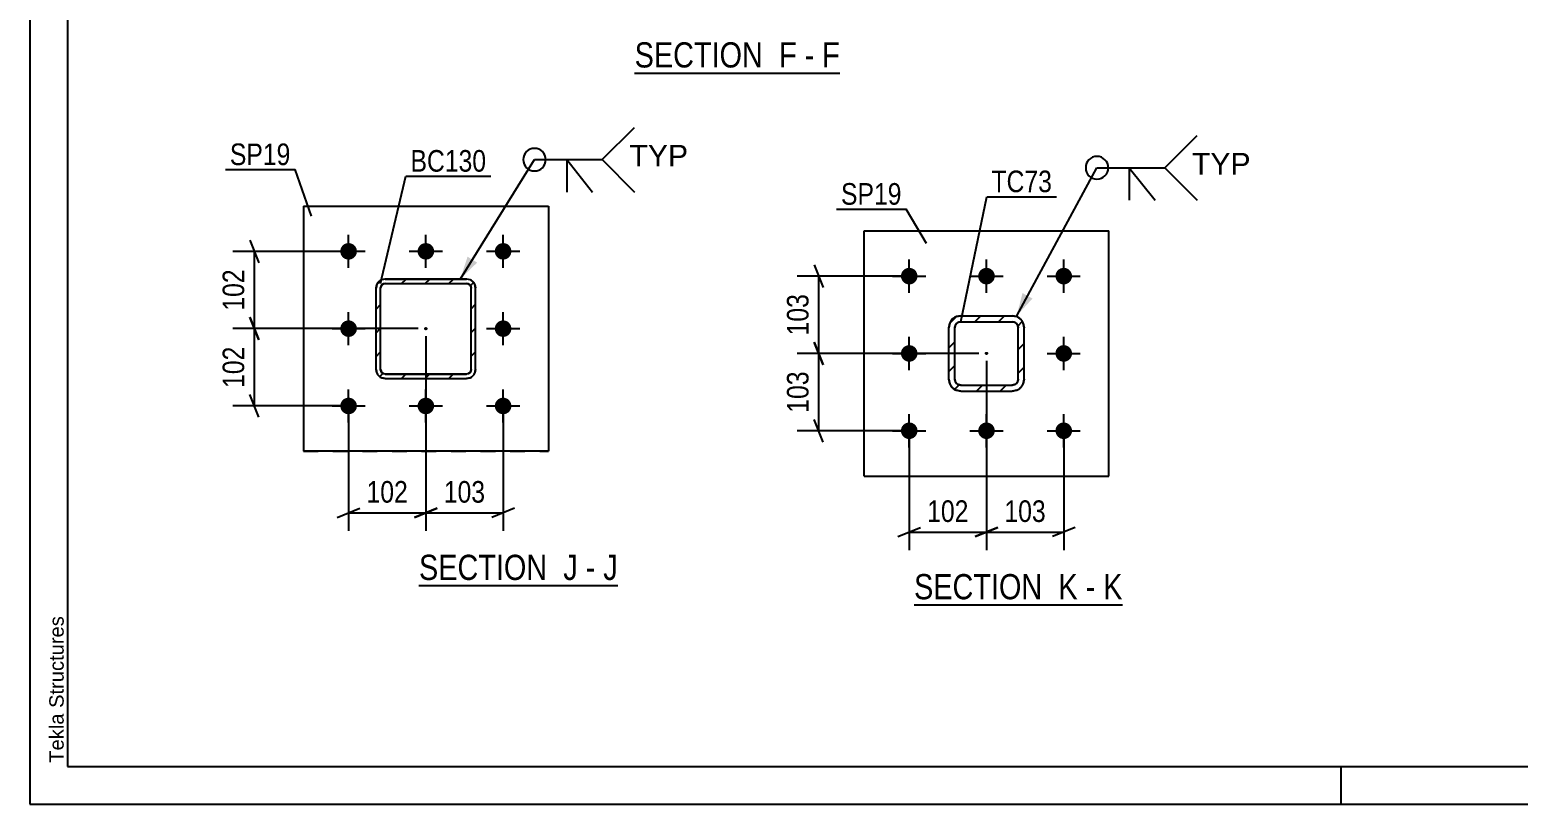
# Model space of a CAD drawing. Header units: millimetres. Extents: x 0 to 594, y 0 to 420.
# Drawn here: x 0 to 197.5, y 0 to 102.7 of the extents above; entities that cross this region are included whole.
import ezdxf

# ---------------------------------------------------------------- set-up
doc = ezdxf.new("R2010")
doc.units = ezdxf.units.MM
doc.linetypes.add('DXK_LINE_DOT2', pattern=[3.9198, 1.9599, -1.9599])
doc.linetypes.add('DXK_LINE_DOT3', pattern=[5.9187, 2.979, -0.9799, 0.9799, -0.9799])
doc.styles.add('Arial', font='ARIAL.TTF', dxfattribs={"height": 0.2})
doc.styles.add('Arial Narrow', font='ARIALN.TTF', dxfattribs={"height": 0.2})

# ---------------------------------------------------------------- blocks, each defined once
blk = doc.blocks.new('Unknown-761532499-1163')
at = {"color": 5, "linetype": 'Continuous'}
for p, q in [((0, 420), (0, 0)), ((5, 415), (5, 5)), ((5, 5), (589, 5)), ((174, 0), (174, 5)), ((0, 0), (594, 0))]:
    blk.add_line(p, q, dxfattribs=at)
at = {"color": 174, "linetype": 'Continuous', "style": 'Arial'}
blk.add_text('Tekla Structures', height=1.9102, rotation=90, dxfattribs=at).set_placement((4.5, 5.5))
blk = doc.blocks.new('Unknown-761532499-20 - 15301')
at = {"color": 6, "linetype": 'Continuous'}
blk.add_line((51.64, 28.98), (78, 28.98), dxfattribs=at)
at = {"color": 0, "linetype": 'Continuous'}
for points in [[(69.74, 29.73), (69.74, 33.23), (51.64, 33.23), (51.64, 29.73)], [(72.71, 29.73), (72.71, 33.23), (70.79, 33.23), (70.79, 29.73)], [(75.04, 29.73), (75.04, 33.23), (73.76, 33.23), (73.76, 29.73)], [(78, 29.73), (78, 33.23), (76.09, 33.23), (76.09, 29.73)]]:
    blk.add_wipeout(points, dxfattribs=at)
at = {"color": 7, "linetype": 'Continuous', "style": 'Arial Narrow'}
for s, p in [('SECTION ', (51.64, 29.73)), ('J', (70.79, 29.73)), ('J', (76.09, 29.73)), ('-', (73.76, 29.73))]:
    blk.add_text(s, height=3.34, dxfattribs=at).set_placement(p)
blk = doc.blocks.new('Unknown-761532499-21 - 15469')
at = {"color": 6, "linetype": 'Continuous'}
blk.add_line((117.32, 26.42), (144.96, 26.42), dxfattribs=at)
at = {"color": 0, "linetype": 'Continuous'}
for points in [[(135.42, 27.17), (135.42, 30.67), (117.32, 30.67), (117.32, 27.17)], [(139.03, 27.17), (139.03, 30.67), (136.47, 30.67), (136.47, 27.17)], [(141.36, 27.17), (141.36, 30.67), (140.08, 30.67), (140.08, 27.17)], [(144.96, 27.17), (144.96, 30.67), (142.41, 30.67), (142.41, 27.17)]]:
    blk.add_wipeout(points, dxfattribs=at)
at = {"color": 7, "linetype": 'Continuous', "style": 'Arial Narrow'}
for s, p in [('SECTION ', (117.32, 27.17)), ('K', (136.47, 27.17)), ('K', (142.41, 27.17)), ('-', (140.08, 27.17))]:
    blk.add_text(s, height=3.34, dxfattribs=at).set_placement(p)
blk = doc.blocks.new('Unknown-761532499-15 - 6932')
at = {"color": 6, "linetype": 'Continuous'}
blk.add_line((80.25, 96.92), (107.46, 96.92), dxfattribs=at)
at = {"color": 0, "linetype": 'Continuous'}
for points in [[(98.36, 97.67), (98.36, 101.17), (80.25, 101.17), (80.25, 97.67)], [(101.75, 97.67), (101.75, 101.17), (99.41, 101.17), (99.41, 97.67)], [(104.07, 97.67), (104.07, 101.17), (102.8, 101.17), (102.8, 97.67)], [(107.46, 97.67), (107.46, 101.17), (105.12, 101.17), (105.12, 97.67)]]:
    blk.add_wipeout(points, dxfattribs=at)
at = {"color": 7, "linetype": 'Continuous', "style": 'Arial Narrow'}
for s, p in [('SECTION ', (80.25, 97.67)), ('F', (99.41, 97.67)), ('F', (105.12, 97.67)), ('-', (102.8, 97.67))]:
    blk.add_text(s, height=3.34, dxfattribs=at).set_placement(p)
blk = doc.blocks.new('Part-761532499-15344 - 15301')
at = {"color": 2, "linetype": 'Continuous'}
for p, q in [((36.3, 79.3), (36.3, 79.3)), ((36.3, 79.3), (36.3, 46.8)), ((36.3, 79.3), (68.8, 79.3)), ((36.3, 79.3), (68.8, 79.3)), ((68.8, 79.3), (68.8, 79.3)), ((68.8, 79.3), (68.8, 46.8)), ((68.8, 46.8), (36.3, 46.8))]:
    blk.add_line(p, q, dxfattribs=at)
at = {"color": 7, "linetype": 'DXK_LINE_DOT2'}
blk.add_line((36.3, 46.8), (68.8, 46.8), dxfattribs=at)
blk = doc.blocks.new('Part-761532499-15320 - 15301')
at = {"linetype": 'Continuous'}
h = blk.add_hatch(dxfattribs=at)
h.set_pattern_fill('', scale=0.7, style=0, pattern_type=0)
h.set_pattern_definition([(45, (46.6914, 69.5302), (-1.57154, 1.57154), [])])
h.paths.add_polyline_path([(47.15, 69.62), (46.69, 69.53), (46.3, 69.27), (46.04, 68.88), (45.95, 68.42), (45.95, 57.62), (46.04, 57.16), (46.3, 56.77), (46.69, 56.51), (47.15, 56.42), (57.95, 56.42), (58.41, 56.51), (58.8, 56.77), (59.06, 57.16), (59.15, 57.62), (59.15, 68.42), (59.06, 68.88), (58.8, 69.27), (58.41, 69.53), (57.95, 69.62)])
h.paths.add_polyline_path([(57.95, 69.02), (58.18, 68.98), (58.37, 68.85), (58.5, 68.65), (58.55, 68.42), (58.55, 57.62), (58.5, 57.39), (58.37, 57.2), (58.18, 57.07), (57.95, 57.02), (47.15, 57.02), (46.92, 57.07), (46.73, 57.2), (46.6, 57.39), (46.55, 57.62), (46.55, 68.42), (46.6, 68.65), (46.73, 68.85), (46.92, 68.98), (47.15, 69.02)])
blk.add_hatch(color=30, dxfattribs=at).paths.add_polyline_path([(52.55, 62.95, -1), (52.55, 63.15, -1)])
at = {"color": 2, "linetype": 'Continuous'}
for p, q in [((46.69, 69.55), (47.15, 69.65)), ((47.15, 69.62), (46.69, 69.53)), ((47.15, 69.65), (57.95, 69.65)), ((47.15, 69.62), (47.15, 69.65)), ((47.15, 69.62), (57.95, 69.62)), ((57.95, 69.62), (57.95, 69.65)), ((57.95, 69.65), (58.41, 69.55)), ((58.41, 69.53), (57.95, 69.62)), ((45.95, 68.45), (46.04, 68.91)), ((46.04, 68.88), (45.95, 68.42)), ((45.95, 68.42), (45.95, 68.45)), ((45.95, 68.42), (45.95, 68.45)), ((45.95, 57.62), (45.95, 68.42)), ((46.55, 68.42), (46.6, 68.65)), ((46.55, 57.62), (46.55, 68.42)), ((46.6, 68.65), (46.73, 68.85)), ((46.73, 68.85), (46.92, 68.98)), ((46.92, 68.98), (47.15, 69.02)), ((47.15, 69.02), (57.95, 69.02)), ((57.95, 69.02), (58.18, 68.98)), ((58.18, 68.98), (58.37, 68.85)), ((58.37, 68.85), (58.5, 68.65)), ((58.5, 68.65), (58.55, 68.42)), ((58.55, 57.62), (58.55, 68.42)), ((59.06, 68.91), (59.15, 68.45)), ((59.15, 68.42), (59.06, 68.88)), ((59.15, 68.42), (59.15, 68.45)), ((59.15, 68.42), (59.15, 68.45)), ((59.15, 57.62), (59.15, 68.42)), ((45.95, 57.62), (46.04, 57.16)), ((46.55, 57.65), (46.6, 57.42)), ((46.6, 57.39), (46.55, 57.62)), ((46.6, 57.42), (46.73, 57.22)), ((46.73, 57.2), (46.6, 57.39)), ((58.37, 57.22), (58.5, 57.42)), ((58.5, 57.39), (58.37, 57.2)), ((58.5, 57.42), (58.55, 57.65)), ((58.55, 57.62), (58.5, 57.39)), ((59.06, 57.16), (59.15, 57.62)), ((46.69, 56.51), (47.15, 56.42)), ((46.73, 57.22), (46.92, 57.09)), ((46.92, 57.07), (46.73, 57.2)), ((46.92, 57.09), (47.15, 57.05)), ((47.15, 57.02), (46.92, 57.07)), ((47.15, 57.02), (47.15, 57.05)), ((47.15, 57.05), (57.95, 57.05)), ((47.15, 57.02), (57.95, 57.02)), ((47.15, 56.42), (57.95, 56.42)), ((57.95, 57.05), (58.18, 57.09)), ((58.18, 57.07), (57.95, 57.02)), ((57.95, 57.02), (57.95, 57.05)), ((57.95, 56.42), (58.41, 56.51)), ((58.18, 57.09), (58.37, 57.22)), ((58.37, 57.2), (58.18, 57.07))]:
    blk.add_line(p, q, dxfattribs=at)
at = {"color": 7, "linetype": 'DXK_LINE_DOT2'}
for p, q in [((45.95, 57.62), (45.95, 68.42)), ((46.6, 68.68), (46.55, 68.45)), ((46.55, 68.42), (46.55, 68.45)), ((46.55, 57.65), (46.55, 68.45)), ((46.73, 68.87), (46.6, 68.68)), ((46.92, 69), (46.73, 68.87)), ((47.15, 69.05), (46.92, 69)), ((47.15, 69.02), (47.15, 69.05)), ((47.15, 69.05), (57.95, 69.05)), ((57.95, 69.02), (57.95, 69.05)), ((58.18, 69), (57.95, 69.05)), ((58.37, 68.87), (58.18, 69)), ((58.5, 68.68), (58.37, 68.87)), ((58.55, 68.45), (58.5, 68.68)), ((58.55, 68.42), (58.55, 68.45)), ((58.55, 57.65), (58.55, 68.45)), ((59.15, 57.62), (59.15, 68.42)), ((46.04, 57.19), (45.95, 57.65)), ((46.55, 57.62), (46.55, 57.65)), ((58.55, 57.62), (58.55, 57.65)), ((59.15, 57.65), (59.06, 57.19)), ((47.15, 56.45), (46.69, 56.54)), ((47.15, 56.45), (57.95, 56.45)), ((47.15, 56.42), (47.15, 56.45)), ((58.41, 56.54), (57.95, 56.45)), ((57.95, 56.42), (57.95, 56.45))]:
    blk.add_line(p, q, dxfattribs=at)
at = {"color": 7, "linetype": 'DXK_LINE_DOT3'}
blk.add_line((52.55, 63.02), (52.55, 63.08), dxfattribs=at)
at = {"color": 30, "linetype": 'DXK_LINE_DOT3'}
blk.add_line((52.55, 63.02), (52.55, 63.08), dxfattribs=at)
at = {"color": 30, "linetype": 'Continuous'}
blk.add_circle((52.55, 63.05), 0.1, dxfattribs=at)
at = {"color": 2, "linetype": 'Continuous'}
for centre, start, end in [((47.15, 68.45), 112.4999, 157.4999), ((47.15, 68.42), 112.5001, 157.5001), ((57.95, 68.45), 22.5001, 67.5001), ((57.95, 68.42), 22.4999, 67.4999), ((47.15, 57.62), 202.4999, 247.4999), ((57.95, 57.62), 292.5001, 337.5001)]:
    blk.add_arc(centre, 1.2, start, end, dxfattribs=at)
at = {"color": 7, "linetype": 'DXK_LINE_DOT2'}
for centre, start, end in [((47.15, 57.65), 202.5001, 247.5001), ((57.95, 57.65), 292.4999, 337.4999)]:
    blk.add_arc(centre, 1.2, start, end, dxfattribs=at)
blk = doc.blocks.new('Bolt-761532499-15439 - 15301')
at = {"linetype": 'Continuous'}
for points in [[(42.3, 74.4), (42.53, 74.37), (42.75, 74.3), (42.95, 74.19), (43.12, 74.03), (43.25, 73.85), (43.35, 73.64), (43.39, 73.41), (43.39, 73.18), (43.35, 72.96), (43.25, 72.75), (43.12, 72.56), (42.95, 72.41), (42.75, 72.29), (42.53, 72.22), (42.3, 72.2), (42.07, 72.22), (41.85, 72.29), (41.65, 72.41), (41.48, 72.56), (41.35, 72.75), (41.25, 72.96), (41.21, 73.18), (41.21, 73.41), (41.25, 73.64), (41.35, 73.85), (41.48, 74.03), (41.65, 74.19), (41.85, 74.3), (42.07, 74.37)], [(52.55, 74.4), (52.78, 74.37), (53, 74.3), (53.2, 74.19), (53.37, 74.03), (53.5, 73.85), (53.6, 73.64), (53.64, 73.41), (53.64, 73.18), (53.6, 72.96), (53.5, 72.75), (53.37, 72.56), (53.2, 72.41), (53, 72.29), (52.78, 72.22), (52.55, 72.2), (52.32, 72.22), (52.1, 72.29), (51.9, 72.41), (51.73, 72.56), (51.6, 72.75), (51.5, 72.96), (51.46, 73.18), (51.46, 73.41), (51.5, 73.64), (51.6, 73.85), (51.73, 74.03), (51.9, 74.19), (52.1, 74.3), (52.32, 74.37)], [(62.8, 74.4), (63.03, 74.37), (63.25, 74.3), (63.45, 74.19), (63.62, 74.03), (63.75, 73.85), (63.85, 73.64), (63.89, 73.41), (63.89, 73.18), (63.85, 72.96), (63.75, 72.75), (63.62, 72.56), (63.45, 72.41), (63.25, 72.29), (63.03, 72.22), (62.8, 72.2), (62.57, 72.22), (62.35, 72.29), (62.15, 72.41), (61.98, 72.56), (61.85, 72.75), (61.75, 72.96), (61.71, 73.18), (61.71, 73.41), (61.75, 73.64), (61.85, 73.85), (61.98, 74.03), (62.15, 74.19), (62.35, 74.3), (62.57, 74.37)], [(42.3, 64.15), (42.53, 64.12), (42.75, 64.05), (42.95, 63.94), (43.12, 63.78), (43.25, 63.6), (43.35, 63.39), (43.39, 63.16), (43.39, 62.93), (43.35, 62.71), (43.25, 62.5), (43.12, 62.31), (42.95, 62.16), (42.75, 62.04), (42.53, 61.97), (42.3, 61.95), (42.07, 61.97), (41.85, 62.04), (41.65, 62.16), (41.48, 62.31), (41.35, 62.5), (41.25, 62.71), (41.21, 62.93), (41.21, 63.16), (41.25, 63.39), (41.35, 63.6), (41.48, 63.78), (41.65, 63.94), (41.85, 64.05), (42.07, 64.12)], [(62.8, 64.15), (63.03, 64.12), (63.25, 64.05), (63.45, 63.94), (63.62, 63.78), (63.75, 63.6), (63.85, 63.39), (63.89, 63.16), (63.89, 62.93), (63.85, 62.71), (63.75, 62.5), (63.62, 62.31), (63.45, 62.16), (63.25, 62.04), (63.03, 61.97), (62.8, 61.95), (62.57, 61.97), (62.35, 62.04), (62.15, 62.16), (61.98, 62.31), (61.85, 62.5), (61.75, 62.71), (61.71, 62.93), (61.71, 63.16), (61.75, 63.39), (61.85, 63.6), (61.98, 63.78), (62.15, 63.94), (62.35, 64.05), (62.57, 64.12)], [(42.3, 53.9), (42.53, 53.87), (42.75, 53.8), (42.95, 53.69), (43.12, 53.53), (43.25, 53.35), (43.35, 53.14), (43.39, 52.91), (43.39, 52.68), (43.35, 52.46), (43.25, 52.25), (43.12, 52.06), (42.95, 51.91), (42.75, 51.79), (42.53, 51.72), (42.3, 51.7), (42.07, 51.72), (41.85, 51.79), (41.65, 51.91), (41.48, 52.06), (41.35, 52.25), (41.25, 52.46), (41.21, 52.68), (41.21, 52.91), (41.25, 53.14), (41.35, 53.35), (41.48, 53.53), (41.65, 53.69), (41.85, 53.8), (42.07, 53.87)], [(52.55, 53.9), (52.78, 53.87), (53, 53.8), (53.2, 53.69), (53.37, 53.53), (53.5, 53.35), (53.6, 53.14), (53.64, 52.91), (53.64, 52.68), (53.6, 52.46), (53.5, 52.25), (53.37, 52.06), (53.2, 51.91), (53, 51.79), (52.78, 51.72), (52.55, 51.7), (52.32, 51.72), (52.1, 51.79), (51.9, 51.91), (51.73, 52.06), (51.6, 52.25), (51.5, 52.46), (51.46, 52.68), (51.46, 52.91), (51.5, 53.14), (51.6, 53.35), (51.73, 53.53), (51.9, 53.69), (52.1, 53.8), (52.32, 53.87)], [(62.8, 53.9), (63.03, 53.87), (63.25, 53.8), (63.45, 53.69), (63.62, 53.53), (63.75, 53.35), (63.85, 53.14), (63.89, 52.91), (63.89, 52.68), (63.85, 52.46), (63.75, 52.25), (63.62, 52.06), (63.45, 51.91), (63.25, 51.79), (63.03, 51.72), (62.8, 51.7), (62.57, 51.72), (62.35, 51.79), (62.15, 51.91), (61.98, 52.06), (61.85, 52.25), (61.75, 52.46), (61.71, 52.68), (61.71, 52.91), (61.75, 53.14), (61.85, 53.35), (61.98, 53.53), (62.15, 53.69), (62.35, 53.8), (62.57, 53.87)]]:
    blk.add_hatch(color=1, dxfattribs=at).paths.add_polyline_path(points)
at = {"color": 1, "linetype": 'Continuous'}
for p, q in [((42.3, 71.1), (42.3, 75.5)), ((52.55, 71.1), (52.55, 75.5)), ((62.8, 71.1), (62.8, 75.5)), ((40.1, 73.3), (44.5, 73.3)), ((50.35, 73.3), (54.75, 73.3)), ((60.6, 73.3), (65, 73.3)), ((42.3, 60.85), (42.3, 65.25)), ((62.8, 60.85), (62.8, 65.25)), ((40.1, 63.05), (44.5, 63.05)), ((60.6, 63.05), (65, 63.05)), ((42.3, 50.6), (42.3, 55)), ((52.55, 50.6), (52.55, 55)), ((62.8, 50.6), (62.8, 55)), ((40.1, 52.8), (44.5, 52.8)), ((50.35, 52.8), (54.75, 52.8)), ((60.6, 52.8), (65, 52.8))]:
    blk.add_line(p, q, dxfattribs=at)
blk = doc.blocks.new('Part-761532499-15487 - 15469')
at = {"linetype": 'Continuous'}
h = blk.add_hatch(dxfattribs=at)
h.set_pattern_fill('', scale=0.7, style=0, pattern_type=0)
h.set_pattern_definition([(45, (122.919, 64.6429), (-1.57154, 1.57154), [])])
h.paths.add_polyline_path([(123.53, 64.76), (122.92, 64.64), (122.4, 64.3), (122.05, 63.78), (121.93, 63.16), (121.93, 56.36), (122.05, 55.75), (122.4, 55.23), (122.92, 54.89), (123.53, 54.76), (130.33, 54.76), (130.94, 54.89), (131.46, 55.23), (131.81, 55.75), (131.93, 56.36), (131.93, 63.16), (131.81, 63.78), (131.46, 64.3), (130.94, 64.64), (130.33, 64.76)])
h.paths.add_polyline_path([(130.33, 63.96), (130.64, 63.9), (130.9, 63.73), (131.07, 63.47), (131.13, 63.16), (131.13, 56.36), (131.07, 56.06), (130.9, 55.8), (130.64, 55.63), (130.33, 55.56), (123.53, 55.56), (123.23, 55.63), (122.97, 55.8), (122.79, 56.06), (122.73, 56.36), (122.73, 63.16), (122.79, 63.47), (122.97, 63.73), (123.23, 63.9), (123.53, 63.96)])
blk.add_hatch(color=30, dxfattribs=at).paths.add_polyline_path([(126.93, 59.66, -1), (126.93, 59.86, -1)])
at = {"color": 7, "linetype": 'DXK_LINE_DOT2'}
for p, q in [((121.93, 63.16), (122.05, 63.78)), ((122.79, 63.47), (122.73, 63.16)), ((122.92, 64.64), (123.53, 64.76)), ((123.53, 63.96), (123.23, 63.9)), ((123.53, 64.76), (130.33, 64.76)), ((123.53, 63.96), (130.33, 63.96)), ((130.33, 64.76), (130.94, 64.64)), ((130.64, 63.9), (130.33, 63.96)), ((131.13, 63.16), (131.07, 63.47)), ((131.81, 63.78), (131.93, 63.16)), ((121.93, 56.36), (121.93, 63.16)), ((122.73, 56.36), (122.73, 63.16)), ((131.13, 56.36), (131.13, 63.16)), ((131.93, 56.36), (131.93, 63.16)), ((122.05, 55.75), (121.93, 56.36)), ((122.73, 56.36), (122.79, 56.06)), ((123.23, 55.63), (123.53, 55.56)), ((123.53, 55.56), (130.33, 55.56)), ((130.33, 55.56), (130.64, 55.63)), ((131.07, 56.06), (131.13, 56.36)), ((131.93, 56.36), (131.81, 55.75)), ((123.53, 54.76), (122.92, 54.89)), ((123.53, 54.76), (130.33, 54.76)), ((130.94, 54.89), (130.33, 54.76))]:
    blk.add_line(p, q, dxfattribs=at)
at = {"color": 2, "linetype": 'Continuous'}
for p, q in [((122.05, 63.78), (121.93, 63.16)), ((122.73, 63.16), (122.79, 63.47)), ((123.53, 64.76), (122.92, 64.64)), ((123.23, 63.9), (123.53, 63.96)), ((123.53, 64.76), (130.33, 64.76)), ((123.53, 63.96), (130.33, 63.96)), ((130.94, 64.64), (130.33, 64.76)), ((130.33, 63.96), (130.64, 63.9)), ((131.07, 63.47), (131.13, 63.16)), ((131.93, 63.16), (131.81, 63.78)), ((121.93, 56.36), (121.93, 63.16)), ((122.73, 56.36), (122.73, 63.16)), ((131.13, 56.36), (131.13, 63.16)), ((131.93, 56.36), (131.93, 63.16)), ((121.93, 56.36), (122.05, 55.75)), ((122.79, 56.06), (122.73, 56.36)), ((123.53, 55.56), (123.23, 55.63)), ((123.53, 55.56), (130.33, 55.56)), ((130.64, 55.63), (130.33, 55.56)), ((131.13, 56.36), (131.07, 56.06)), ((131.81, 55.75), (131.93, 56.36)), ((122.92, 54.89), (123.53, 54.76)), ((123.53, 54.76), (130.33, 54.76)), ((130.33, 54.76), (130.94, 54.89))]:
    blk.add_line(p, q, dxfattribs=at)
at = {"color": 7, "linetype": 'DXK_LINE_DOT3'}
blk.add_line((126.93, 59.76), (126.93, 59.76), dxfattribs=at)
at = {"color": 30, "linetype": 'DXK_LINE_DOT3'}
blk.add_line((126.93, 59.76), (126.93, 59.76), dxfattribs=at)
at = {"color": 30, "linetype": 'Continuous'}
blk.add_circle((126.93, 59.76), 0.1, dxfattribs=at)
at = {"color": 7, "linetype": 'DXK_LINE_DOT2'}
for centre, radius, start, end in [((123.53, 63.16), 1.6, 112.5, 157.5), ((123.53, 63.16), 0.8, 112.5, 157.5), ((130.33, 63.16), 0.8, 22.5, 67.5), ((130.33, 63.16), 1.6, 22.5, 67.5), ((123.53, 56.36), 1.6, 202.5, 247.5), ((123.53, 56.36), 0.8, 202.5, 247.5), ((130.33, 56.36), 0.8, 292.5, 337.5), ((130.33, 56.36), 1.6, 292.5, 337.5)]:
    blk.add_arc(centre, radius, start, end, dxfattribs=at)
at = {"color": 2, "linetype": 'Continuous'}
for centre, radius, start, end in [((123.53, 63.16), 1.6, 112.5, 157.5), ((123.53, 63.16), 0.8, 112.5, 157.5), ((130.33, 63.16), 0.8, 22.5, 67.5), ((130.33, 63.16), 1.6, 22.5, 67.5), ((123.53, 56.36), 1.6, 202.5, 247.5), ((123.53, 56.36), 0.8, 202.5, 247.5), ((130.33, 56.36), 0.8, 292.5, 337.5), ((130.33, 56.36), 1.6, 292.5, 337.5)]:
    blk.add_arc(centre, radius, start, end, dxfattribs=at)
blk = doc.blocks.new('Part-761532499-15510 - 15469')
at = {"color": 2, "linetype": 'Continuous'}
for p, q in [((110.68, 43.51), (110.68, 76.01)), ((110.68, 76.01), (143.18, 76.01)), ((143.18, 43.51), (143.18, 76.01)), ((110.68, 43.51), (143.18, 43.51))]:
    blk.add_line(p, q, dxfattribs=at)
blk = doc.blocks.new('Bolt-761532499-15605 - 15469')
at = {"linetype": 'Continuous'}
for points in [[(116.68, 71.11, -1), (116.68, 68.91, -1)], [(126.93, 71.11, -1), (126.93, 68.91, -1)], [(137.18, 71.11, -1), (137.18, 68.91, -1)], [(116.68, 60.86, -1), (116.68, 58.66, -1)], [(137.18, 60.86, -1), (137.18, 58.66, -1)], [(116.68, 50.61, -1), (116.68, 48.41, -1)], [(126.93, 50.61, -1), (126.93, 48.41, -1)], [(137.18, 50.61, -1), (137.18, 48.41, -1)]]:
    blk.add_hatch(color=1, dxfattribs=at).paths.add_polyline_path(points)
at = {"color": 1, "linetype": 'Continuous'}
for p, q in [((116.68, 67.81), (116.68, 72.21)), ((126.93, 67.81), (126.93, 72.21)), ((137.18, 67.81), (137.18, 72.21)), ((114.48, 70.01), (118.88, 70.01)), ((124.73, 70.01), (129.13, 70.01)), ((134.98, 70.01), (139.38, 70.01)), ((116.68, 57.56), (116.68, 61.96)), ((137.18, 57.56), (137.18, 61.96)), ((114.48, 59.76), (118.88, 59.76)), ((134.98, 59.76), (139.38, 59.76)), ((116.68, 47.31), (116.68, 51.71)), ((126.93, 47.31), (126.93, 51.71)), ((137.18, 47.31), (137.18, 51.71)), ((114.48, 49.51), (118.88, 49.51)), ((124.73, 49.51), (129.13, 49.51)), ((134.98, 49.51), (139.38, 49.51))]:
    blk.add_line(p, q, dxfattribs=at)
blk = doc.blocks.new('StraightDimension-761532499-32190 - 15301')
at = {"color": 7, "linetype": 'Continuous'}
for p, q in [((52.55, 62.05), (52.55, 36.23)), ((42.3, 51.79), (42.3, 36.23)), ((40.8, 38.03), (43.8, 39.23)), ((42.3, 38.63), (52.55, 38.63)), ((54.05, 39.23), (51.05, 38.03))]:
    blk.add_line(p, q, dxfattribs=at)
at = {"color": 0}
blk.add_wipeout([(50.77, 39.38), (50.77, 43.58), (44.08, 43.58), (44.08, 39.38)], dxfattribs=at)
at = {"color": 3, "style": 'Arial Narrow'}
blk.add_text('102', height=2.863, dxfattribs=at).set_placement((44.68, 39.98))
blk = doc.blocks.new('StraightDimension-761532499-32189 - 15301')
at = {"color": 7, "linetype": 'Continuous'}
for p, q in [((52.55, 62.05), (52.55, 36.23)), ((62.8, 51.79), (62.8, 36.23)), ((51.05, 38.03), (54.05, 39.23)), ((52.55, 38.63), (62.8, 38.63)), ((64.3, 39.23), (61.3, 38.03))]:
    blk.add_line(p, q, dxfattribs=at)
at = {"color": 0}
blk.add_wipeout([(61.02, 39.38), (61.02, 43.58), (54.33, 43.58), (54.33, 39.38)], dxfattribs=at)
at = {"color": 3, "style": 'Arial Narrow'}
blk.add_text('103', height=2.863, dxfattribs=at).set_placement((54.93, 39.98))
blk = doc.blocks.new('StraightDimension-761532499-32242 - 15301')
at = {"color": 7, "linetype": 'Continuous'}
for p, q in [((41.3, 73.29), (26.95, 73.29)), ((29.2, 74.79), (30.4, 71.79)), ((29.8, 63.05), (29.8, 73.29)), ((30.4, 61.55), (29.2, 64.55)), ((51.55, 63.05), (26.95, 63.05))]:
    blk.add_line(p, q, dxfattribs=at)
at = {"color": 0}
blk.add_wipeout([(29.05, 71.51), (24.85, 71.51), (24.85, 64.83), (29.05, 64.83)], dxfattribs=at)
at = {"color": 3, "style": 'Arial Narrow'}
blk.add_text('102', height=2.863, rotation=90.0002, dxfattribs=at).set_placement((28.45, 65.43))
blk = doc.blocks.new('StraightDimension-761532499-32243 - 15301')
at = {"color": 7, "linetype": 'Continuous'}
for p, q in [((29.2, 64.55), (30.4, 61.55)), ((51.55, 63.05), (26.95, 63.05)), ((29.8, 52.81), (29.8, 63.05)), ((30.4, 51.31), (29.2, 54.31)), ((41.3, 52.81), (26.95, 52.81))]:
    blk.add_line(p, q, dxfattribs=at)
at = {"color": 0}
blk.add_wipeout([(29.05, 61.27), (24.85, 61.27), (24.85, 54.59), (29.05, 54.59)], dxfattribs=at)
at = {"color": 3, "style": 'Arial Narrow'}
blk.add_text('102', height=2.863, rotation=90.0002, dxfattribs=at).set_placement((28.45, 55.19))
blk = doc.blocks.new('StraightDimension-761532499-36754 - 15469')
at = {"color": 7, "linetype": 'Continuous'}
for p, q in [((104.07, 71.51), (105.27, 68.51)), ((115.68, 70.01), (101.82, 70.01)), ((104.67, 59.76), (104.67, 70.01)), ((105.27, 58.26), (104.07, 61.26)), ((125.93, 59.76), (101.82, 59.76))]:
    blk.add_line(p, q, dxfattribs=at)
at = {"color": 0}
blk.add_wipeout([(103.92, 68.23), (99.72, 68.23), (99.72, 61.55), (103.92, 61.55)], dxfattribs=at)
at = {"color": 3, "style": 'Arial Narrow'}
blk.add_text('103', height=2.863, rotation=90.0002, dxfattribs=at).set_placement((103.32, 62.15))
blk = doc.blocks.new('StraightDimension-761532499-36755 - 15469')
at = {"color": 7, "linetype": 'Continuous'}
for p, q in [((104.07, 61.26), (105.27, 58.26)), ((125.93, 59.76), (101.82, 59.76)), ((104.67, 49.51), (104.67, 59.76)), ((115.68, 49.51), (101.82, 49.51)), ((105.27, 48.01), (104.07, 51.01))]:
    blk.add_line(p, q, dxfattribs=at)
at = {"color": 0}
blk.add_wipeout([(103.92, 57.98), (99.72, 57.98), (99.72, 51.3), (103.92, 51.3)], dxfattribs=at)
at = {"color": 3, "style": 'Arial Narrow'}
blk.add_text('103', height=2.863, rotation=90.0002, dxfattribs=at).set_placement((103.32, 51.9))
blk = doc.blocks.new('StraightDimension-761532499-36920 - 15469')
at = {"color": 7, "linetype": 'Continuous'}
for p, q in [((126.93, 58.76), (126.93, 33.67)), ((137.18, 48.51), (137.18, 33.67)), ((125.43, 35.47), (128.43, 36.67)), ((126.93, 36.07), (137.18, 36.07)), ((138.68, 36.67), (135.68, 35.47))]:
    blk.add_line(p, q, dxfattribs=at)
at = {"color": 0}
blk.add_wipeout([(135.4, 36.82), (135.4, 41.02), (128.71, 41.02), (128.71, 36.82)], dxfattribs=at)
at = {"color": 3, "style": 'Arial Narrow'}
blk.add_text('103', height=2.863, dxfattribs=at).set_placement((129.31, 37.42))
blk = doc.blocks.new('StraightDimension-761532499-36921 - 15469')
at = {"color": 7, "linetype": 'Continuous'}
for p, q in [((126.93, 58.76), (126.93, 33.67)), ((116.68, 48.51), (116.68, 33.67)), ((115.18, 35.47), (118.18, 36.67)), ((116.68, 36.07), (126.93, 36.07)), ((128.43, 36.67), (125.43, 35.47))]:
    blk.add_line(p, q, dxfattribs=at)
at = {"color": 0}
blk.add_wipeout([(125.15, 36.82), (125.15, 41.02), (118.46, 41.02), (118.46, 36.82)], dxfattribs=at)
at = {"color": 3, "style": 'Arial Narrow'}
blk.add_text('102', height=2.863, dxfattribs=at).set_placement((119.06, 37.42))
blk = doc.blocks.new('Mark-761532499-35041 - 15301')
at = {"color": 0}
blk.add_wipeout([(60.56, 83.86), (60.56, 86.86), (50.51, 86.86), (50.51, 83.86)], dxfattribs=at)
blk.add_wipeout([(60.56, 83.86), (60.56, 86.86), (50.51, 86.86), (50.51, 83.86)], dxfattribs=at)
at = {"color": 30, "linetype": 'Continuous'}
for p, q in [((46.54, 69.05), (49.91, 83.26)), ((49.91, 83.26), (61.16, 83.26))]:
    blk.add_line(p, q, dxfattribs=at)
at = {"color": 3, "style": 'Arial Narrow'}
blk.add_text('BC130', height=2.863, dxfattribs=at).set_placement((50.51, 83.86))
blk = doc.blocks.new('Mark-761532499-35042 - 15301')
at = {"color": 0}
blk.add_wipeout([(34.59, 84.73), (34.59, 87.73), (26.55, 87.73), (26.55, 84.73)], dxfattribs=at)
blk.add_wipeout([(34.59, 84.73), (34.59, 87.73), (26.55, 87.73), (26.55, 84.73)], dxfattribs=at)
at = {"color": 30, "linetype": 'Continuous'}
for p in [(25.95, 84.13), (37.37, 77.98)]:
    blk.add_line(p, (35.19, 84.13), dxfattribs=at)
at = {"color": 3, "style": 'Arial Narrow'}
blk.add_text('SP19', height=2.863, dxfattribs=at).set_placement((26.55, 84.73))
blk = doc.blocks.new('WeldMark-761532499-35138 - 15301')
at = {"linetype": 'Continuous'}
blk.add_hatch(color=30, dxfattribs=at).paths.add_polyline_path([(59.35, 71.8), (57.13, 69.65), (58.08, 72.59)])
at = {"color": 30, "linetype": 'Continuous'}
for p, q in [((57.13, 69.65), (66.96, 85.45)), ((66.96, 85.45), (75.96, 85.45))]:
    blk.add_line(p, q, dxfattribs=at)
at = {"color": 3, "linetype": 'Continuous'}
for q in [(74.68, 81.16), (71.25, 81.16)]:
    blk.add_line((71.25, 85.45), q, dxfattribs=at)
for start, end in [(90, 270), (270, 90)]:
    blk.add_arc((66.96, 85.45), 1.5, start, end, dxfattribs=at)
at = {"color": 0, "linetype": 'Continuous'}
blk.add_wipeout([(87.34, 84.55), (87.34, 87.55), (79.56, 87.55), (79.56, 84.55)], dxfattribs=at)
blk.add_wipeout([(87.34, 84.55), (87.34, 87.55), (79.56, 87.55), (79.56, 84.55)], dxfattribs=at)
at = {"color": 3, "linetype": 'Continuous'}
for q in [(80.25, 89.73), (80.25, 81.16)]:
    blk.add_line((75.96, 85.45), q, dxfattribs=at)
at = {"color": 3, "linetype": 'Continuous', "style": 'Arial'}
blk.add_text('TYP', height=2.865, dxfattribs=at).set_placement((79.56, 84.55))
blk = doc.blocks.new('Mark-761532499-32525 - 15469')
at = {"color": 0}
blk.add_wipeout([(135.63, 81.14), (135.63, 84.14), (127.59, 84.14), (127.59, 81.14)], dxfattribs=at)
blk.add_wipeout([(135.63, 81.14), (135.63, 84.14), (127.59, 84.14), (127.59, 81.14)], dxfattribs=at)
at = {"color": 30, "linetype": 'Continuous'}
for p, q in [((123.53, 63.96), (126.99, 80.54)), ((126.99, 80.54), (136.23, 80.54))]:
    blk.add_line(p, q, dxfattribs=at)
at = {"color": 3, "style": 'Arial Narrow'}
blk.add_text('TC73', height=2.863, dxfattribs=at).set_placement((127.59, 81.14))
blk = doc.blocks.new('Mark-761532499-32528 - 15469')
at = {"color": 0}
blk.add_wipeout([(115.67, 79.48), (115.67, 82.48), (107.63, 82.48), (107.63, 79.48)], dxfattribs=at)
blk.add_wipeout([(115.67, 79.48), (115.67, 82.48), (107.63, 82.48), (107.63, 79.48)], dxfattribs=at)
at = {"color": 30, "linetype": 'Continuous'}
for p in [(107.03, 78.88), (118.99, 74.32)]:
    blk.add_line(p, (116.27, 78.88), dxfattribs=at)
at = {"color": 3, "style": 'Arial Narrow'}
blk.add_text('SP19', height=2.863, dxfattribs=at).set_placement((107.63, 79.48))
blk = doc.blocks.new('WeldMark-761532499-35169 - 15469')
at = {"linetype": 'Continuous'}
blk.add_hatch(color=30, dxfattribs=at).paths.add_polyline_path([(133.03, 67.04), (130.94, 64.76), (131.71, 67.76)])
at = {"color": 30, "linetype": 'Continuous'}
for p, q in [((130.94, 64.76), (141.59, 84.38)), ((141.59, 84.38), (150.59, 84.38))]:
    blk.add_line(p, q, dxfattribs=at)
at = {"color": 3, "linetype": 'Continuous'}
for q in [(149.3, 80.09), (145.87, 80.09)]:
    blk.add_line((145.87, 84.38), q, dxfattribs=at)
for start, end in [(90, 270), (270, 90)]:
    blk.add_arc((141.59, 84.38), 1.5, start, end, dxfattribs=at)
at = {"color": 0, "linetype": 'Continuous'}
blk.add_wipeout([(161.96, 83.48), (161.96, 86.48), (154.19, 86.48), (154.19, 83.48)], dxfattribs=at)
blk.add_wipeout([(161.96, 83.48), (161.96, 86.48), (154.19, 86.48), (154.19, 83.48)], dxfattribs=at)
at = {"color": 3, "linetype": 'Continuous'}
for q in [(154.87, 88.66), (154.87, 80.09)]:
    blk.add_line((150.59, 84.38), q, dxfattribs=at)
at = {"color": 3, "linetype": 'Continuous', "style": 'Arial'}
blk.add_text('TYP', height=2.865, dxfattribs=at).set_placement((154.19, 83.48))

msp = doc.modelspace()

# ---------------------------------------------------------------- block references
for name in ['Unknown-761532499-1163', 'Part-761532499-15344 - 15301', 'Bolt-761532499-15439 - 15301', 'Part-761532499-15510 - 15469', 'Bolt-761532499-15605 - 15469', 'Part-761532499-15320 - 15301', 'Part-761532499-15487 - 15469']:
    msp.add_blockref(name, (0, 0))

# ---------------------------------------------------------------- next in the draw order: block references
for name in ['Unknown-761532499-15 - 6932', 'Mark-761532499-35042 - 15301', 'Mark-761532499-32528 - 15469', 'StraightDimension-761532499-36754 - 15469', 'StraightDimension-761532499-32190 - 15301', 'Unknown-761532499-20 - 15301', 'Unknown-761532499-21 - 15469']:
    msp.add_blockref(name, (0, 0))

# ---------------------------------------------------------------- next in the draw order: block references
for name in ['Mark-761532499-32525 - 15469', 'StraightDimension-761532499-32189 - 15301', 'StraightDimension-761532499-36755 - 15469']:
    msp.add_blockref(name, (0, 0))

# ---------------------------------------------------------------- next in the draw order: block references
for name in ['WeldMark-761532499-35169 - 15469', 'StraightDimension-761532499-32242 - 15301', 'StraightDimension-761532499-36920 - 15469']:
    msp.add_blockref(name, (0, 0))

# ---------------------------------------------------------------- next in the draw order: block references
for name in ['Mark-761532499-35041 - 15301', 'StraightDimension-761532499-32243 - 15301', 'StraightDimension-761532499-36921 - 15469']:
    msp.add_blockref(name, (0, 0))

# ---------------------------------------------------------------- next in the draw order: block references
msp.add_blockref('WeldMark-761532499-35138 - 15301', (0, 0))

doc.saveas('drawing.dxf')
